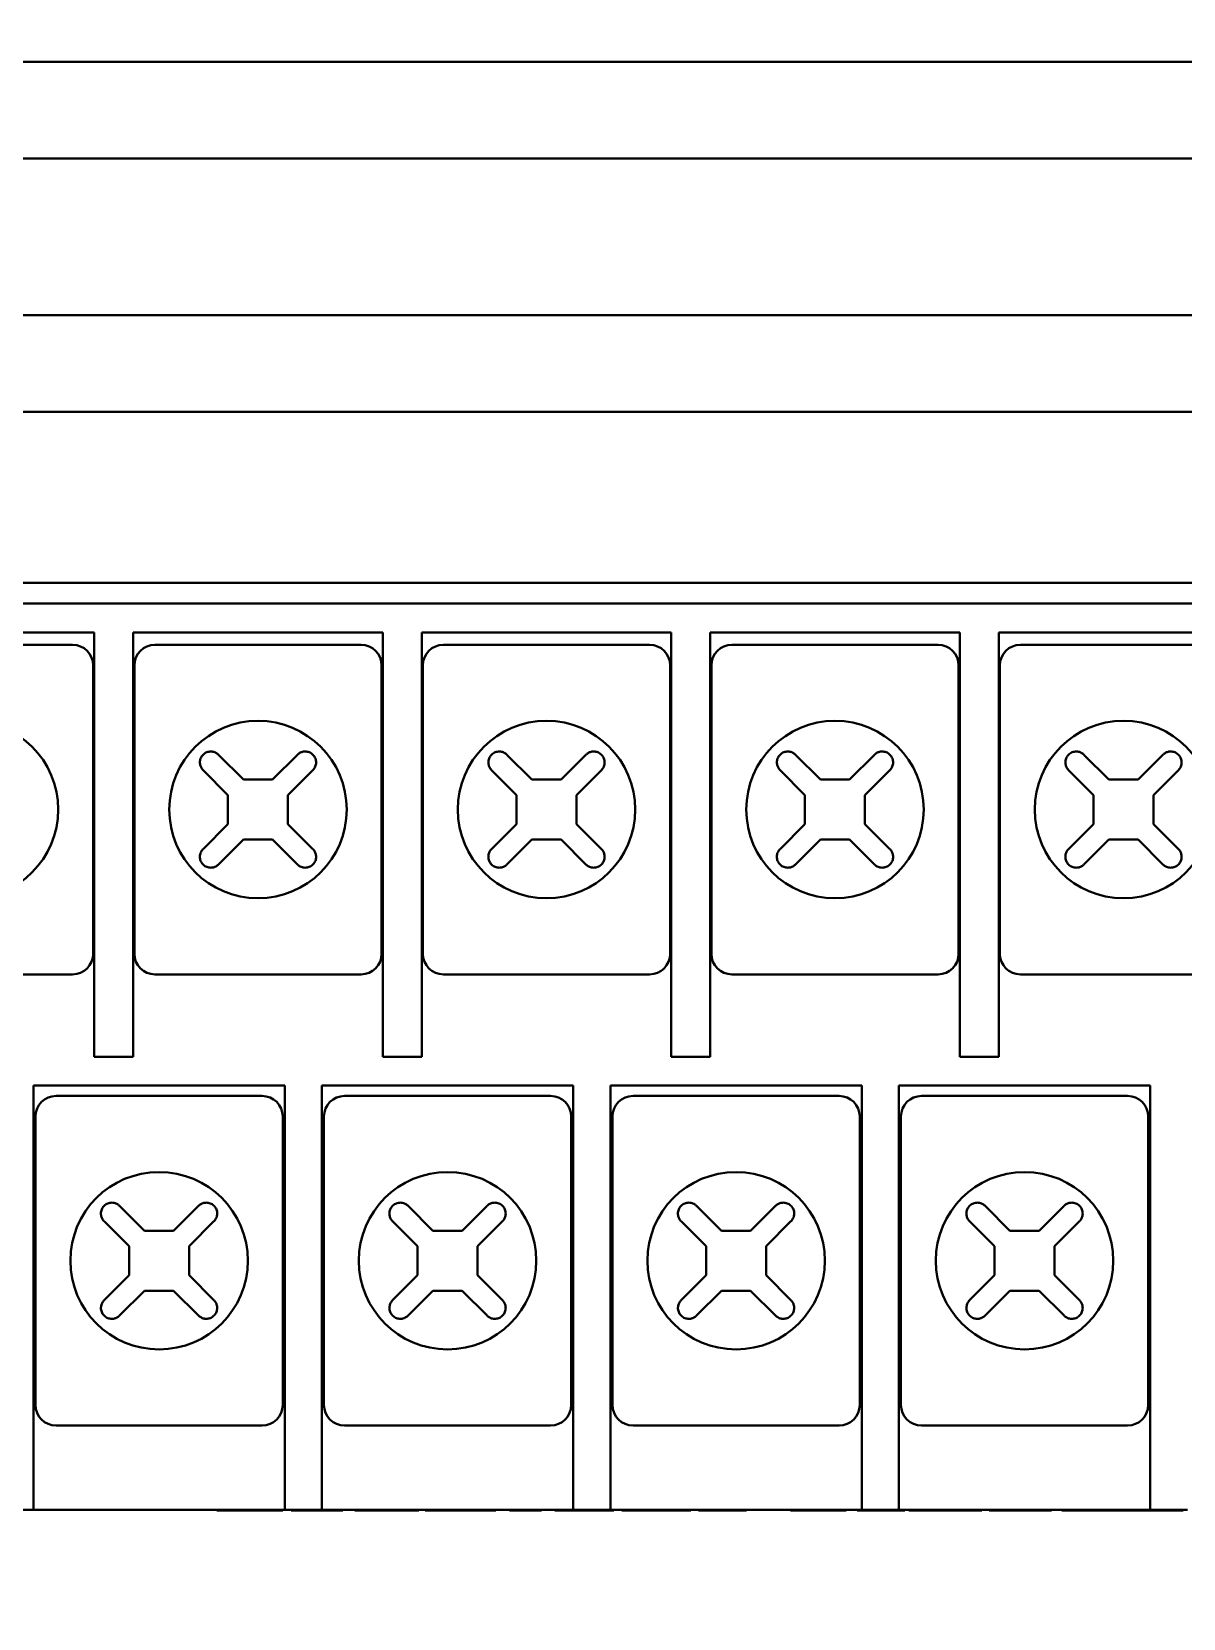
# Model space of a CAD drawing. Header units: millimetres. Extents: x 0 to 5945, y 0 to 4205.
# Drawn here: x 1750.45 to 1778.39, y 373.22 to 411.73 of the extents above; entities that cross this region are included whole.
import ezdxf

# ---------------------------------------------------------------- set-up
doc = ezdxf.new("R2010")
doc.units = ezdxf.units.MM
doc.header["$LTSCALE"] = 5
doc.layers.add('가시적인 것(ISO)', color=3, linetype='Continuous', lineweight=40)
doc.layers.add('해치(ISO)', color=7, linetype='Continuous', lineweight=18)

msp = doc.modelspace()

# ---------------------------------------------------------------- hatches: boundary and pattern name
at = {"layer": '해치(ISO)'}
h = msp.add_hatch(dxfattribs=at)
h.set_pattern_fill('ANSI31', color=256, scale=127, angle=75.0002, style=0)
h.set_pattern_definition([(120.0002, (0, 0), (-13.74813, -7.93754), [])])
h.paths.add_polyline_path([(1602.237, 257.352), (2132.237, 257.352), (2132.237, 827.352), (1602.237, 827.352), (1602.237, 766.852), (1602.237, 707.852), (1602.237, 376.852), (1602.237, 317.852)])
h.paths.add_polyline_path([(1604.237, 259.352), (1604.237, 825.352), (2130.237, 825.352), (2130.237, 259.352)], flags=0)
edge = h.paths.add_edge_path()
edge.add_ellipse((1657.237, 307.352), major_axis=(-4, 0), ratio=1, start_angle=0, end_angle=360)
h.paths.add_polyline_path([(2102.237, 287.352), (2102.237, 797.352), (1632.237, 797.352), (1632.237, 287.352)])
h.paths.add_polyline_path([(1634.237, 289.352), (1634.237, 795.352), (2100.237, 795.352), (2100.237, 289.352)], flags=0)
h = msp.add_hatch(dxfattribs=at)
h.set_pattern_fill('ANSI31', color=256, scale=127, angle=90.0002, style=0)
h.set_pattern_definition([(135.0002, (0, 0), (-11.22528, -11.22536), [])])
edge = h.paths.add_edge_path()
edge.add_line((2117.821, 285.352), (2117.821, 799.352))
edge.add_ellipse((2104.437, 799.352), major_axis=(13.384, 0), ratio=1, start_angle=0, end_angle=90)
edge.add_line((2104.437, 812.736), (1630.437, 812.736))
edge.add_ellipse((1630.437, 799.352), major_axis=(0, 13.384), ratio=1, start_angle=0, end_angle=90)
edge.add_line((1617.053, 799.352), (1617.053, 285.352))
edge.add_ellipse((1630.437, 285.352), major_axis=(-13.384, 0), ratio=1, start_angle=0, end_angle=90)
edge.add_line((1630.437, 271.967), (1867.387, 271.967))
edge.add_line((1867.387, 271.967), (1867.387, 284.311))
edge.add_line((1867.387, 284.311), (1630.437, 284.311))
edge.add_ellipse((1630.437, 285.352), major_axis=(0, -1.041), ratio=1, start_angle=270, end_angle=360, ccw=False)
edge.add_line((1629.396, 285.352), (1629.396, 799.352))
edge.add_ellipse((1630.437, 799.352), major_axis=(-1.041, 0), ratio=1, start_angle=270, end_angle=360, ccw=False)
edge.add_line((1630.437, 800.392), (2104.437, 800.392))
edge.add_ellipse((2104.437, 799.352), major_axis=(0, 1.041), ratio=1, start_angle=270, end_angle=360, ccw=False)
edge.add_line((2105.478, 799.352), (2105.478, 285.352))
edge.add_ellipse((2104.437, 285.352), major_axis=(1.041, 0), ratio=1, start_angle=270, end_angle=360, ccw=False)
edge.add_line((2104.437, 284.311), (1867.487, 284.311))
edge.add_line((1867.487, 284.311), (1867.487, 271.967))
edge.add_line((1867.487, 271.967), (2104.437, 271.967))
edge.add_ellipse((2104.437, 285.352), major_axis=(0, -13.384), ratio=1, start_angle=0, end_angle=90)

# ---------------------------------------------------------------- linework, layer by layer
at = {"layer": '가시적인 것(ISO)'}
for p, q in [((1740.687, 411.002), (1803.787, 411.002)), ((1740.687, 408.652), (1803.787, 408.652)), ((1740.687, 404.852), (1803.787, 404.852)), ((1803.787, 402.502), (1740.687, 402.502)), ((1697.737, 398.352), (1846.737, 398.352)), ((1699.737, 397.852), (1844.737, 397.852)), ((1745.912, 397.152), (1751.962, 397.152)), ((1751.962, 397.152), (1751.962, 386.852)), ((1752.912, 386.852), (1752.912, 397.152)), ((1752.912, 397.152), (1758.962, 397.152)), ((1758.962, 397.152), (1758.962, 386.852)), ((1759.912, 386.852), (1759.912, 397.152)), ((1759.912, 397.152), (1765.962, 397.152)), ((1765.962, 397.152), (1765.962, 386.852)), ((1766.912, 386.852), (1766.912, 397.152)), ((1766.912, 397.152), (1772.962, 397.152)), ((1772.962, 397.152), (1772.962, 386.852)), ((1773.912, 386.852), (1773.912, 397.152)), ((1773.912, 397.152), (1779.962, 397.152)), ((1751.437, 396.852), (1746.437, 396.852)), ((1758.437, 396.852), (1753.437, 396.852)), ((1765.437, 396.852), (1760.437, 396.852)), ((1772.437, 396.852), (1767.437, 396.852)), ((1779.437, 396.852), (1774.437, 396.852)), ((1751.937, 389.352), (1751.937, 396.352)), ((1752.937, 396.352), (1752.937, 389.352)), ((1758.937, 389.352), (1758.937, 396.352)), ((1759.937, 396.352), (1759.937, 389.352)), ((1765.937, 389.352), (1765.937, 396.352)), ((1766.937, 396.352), (1766.937, 389.352)), ((1772.937, 389.352), (1772.937, 396.352)), ((1773.937, 396.352), (1773.937, 389.352)), ((1754.978, 394.184), (1755.583, 393.579)), ((1756.29, 393.579), (1756.895, 394.184)), ((1761.978, 394.184), (1762.583, 393.579)), ((1763.29, 393.579), (1763.895, 394.184)), ((1768.978, 394.184), (1769.583, 393.579)), ((1770.29, 393.579), (1770.895, 394.184)), ((1775.978, 394.184), (1776.583, 393.579)), ((1777.29, 393.579), (1777.895, 394.184)), ((1755.209, 393.205), (1754.604, 393.81)), ((1755.583, 393.579), (1756.29, 393.579)), ((1757.269, 393.81), (1756.664, 393.205)), ((1762.209, 393.205), (1761.604, 393.81)), ((1762.583, 393.579), (1763.29, 393.579)), ((1764.269, 393.81), (1763.664, 393.205)), ((1769.209, 393.205), (1768.604, 393.81)), ((1769.583, 393.579), (1770.29, 393.579)), ((1771.269, 393.81), (1770.664, 393.205)), ((1776.209, 393.205), (1775.604, 393.81)), ((1776.583, 393.579), (1777.29, 393.579)), ((1778.269, 393.81), (1777.664, 393.205)), ((1755.209, 392.498), (1755.209, 393.205)), ((1756.664, 393.205), (1756.664, 392.498)), ((1762.209, 392.498), (1762.209, 393.205)), ((1763.664, 393.205), (1763.664, 392.498)), ((1769.209, 392.498), (1769.209, 393.205)), ((1770.664, 393.205), (1770.664, 392.498)), ((1776.209, 392.498), (1776.209, 393.205)), ((1777.664, 393.205), (1777.664, 392.498)), ((1754.604, 391.893), (1755.209, 392.498)), ((1756.664, 392.498), (1757.269, 391.893)), ((1761.604, 391.893), (1762.209, 392.498)), ((1763.664, 392.498), (1764.269, 391.893)), ((1768.604, 391.893), (1769.209, 392.498)), ((1770.664, 392.498), (1771.269, 391.893)), ((1775.604, 391.893), (1776.209, 392.498)), ((1777.664, 392.498), (1778.269, 391.893)), ((1755.583, 392.124), (1754.978, 391.519)), ((1756.29, 392.124), (1755.583, 392.124)), ((1756.895, 391.519), (1756.29, 392.124)), ((1762.583, 392.124), (1761.978, 391.519)), ((1763.29, 392.124), (1762.583, 392.124)), ((1763.895, 391.519), (1763.29, 392.124)), ((1769.583, 392.124), (1768.978, 391.519)), ((1770.29, 392.124), (1769.583, 392.124)), ((1770.895, 391.519), (1770.29, 392.124)), ((1776.583, 392.124), (1775.978, 391.519)), ((1777.29, 392.124), (1776.583, 392.124)), ((1777.895, 391.519), (1777.29, 392.124)), ((1746.437, 388.852), (1751.437, 388.852)), ((1753.437, 388.852), (1758.437, 388.852)), ((1760.437, 388.852), (1765.437, 388.852)), ((1767.437, 388.852), (1772.437, 388.852)), ((1774.437, 388.852), (1779.437, 388.852)), ((1751.962, 386.852), (1752.912, 386.852)), ((1758.962, 386.852), (1759.912, 386.852)), ((1765.962, 386.852), (1766.912, 386.852)), ((1772.962, 386.852), (1773.912, 386.852)), ((1750.487, 386.152), (1756.587, 386.152)), ((1750.487, 375.852), (1750.487, 386.152)), ((1756.037, 385.902), (1751.037, 385.902)), ((1756.587, 386.152), (1756.587, 375.852)), ((1757.487, 386.152), (1763.587, 386.152)), ((1757.487, 375.852), (1757.487, 386.152)), ((1763.037, 385.902), (1758.037, 385.902)), ((1763.587, 386.152), (1763.587, 375.852)), ((1764.487, 386.152), (1770.587, 386.152)), ((1764.487, 375.852), (1764.487, 386.152)), ((1770.037, 385.902), (1765.037, 385.902)), ((1770.587, 386.152), (1770.587, 375.852)), ((1771.487, 386.152), (1777.587, 386.152)), ((1771.487, 375.852), (1771.487, 386.152)), ((1777.037, 385.902), (1772.037, 385.902)), ((1777.587, 386.152), (1777.587, 375.852)), ((1750.537, 385.402), (1750.537, 378.402)), ((1756.537, 378.402), (1756.537, 385.402)), ((1757.537, 385.402), (1757.537, 378.402)), ((1763.537, 378.402), (1763.537, 385.402)), ((1764.537, 385.402), (1764.537, 378.402)), ((1770.537, 378.402), (1770.537, 385.402)), ((1771.537, 385.402), (1771.537, 378.402)), ((1777.537, 378.402), (1777.537, 385.402)), ((1752.578, 383.234), (1753.183, 382.629)), ((1753.89, 382.629), (1754.495, 383.234)), ((1759.578, 383.234), (1760.183, 382.629)), ((1760.89, 382.629), (1761.495, 383.234)), ((1766.578, 383.234), (1767.183, 382.629)), ((1767.89, 382.629), (1768.495, 383.234)), ((1773.578, 383.234), (1774.183, 382.629)), ((1774.89, 382.629), (1775.495, 383.234)), ((1752.809, 382.255), (1752.204, 382.86)), ((1754.869, 382.86), (1754.264, 382.255)), ((1759.809, 382.255), (1759.204, 382.86)), ((1761.869, 382.86), (1761.264, 382.255)), ((1766.809, 382.255), (1766.204, 382.86)), ((1768.869, 382.86), (1768.264, 382.255)), ((1773.809, 382.255), (1773.204, 382.86)), ((1775.869, 382.86), (1775.264, 382.255)), ((1753.183, 382.629), (1753.89, 382.629)), ((1760.183, 382.629), (1760.89, 382.629)), ((1767.183, 382.629), (1767.89, 382.629)), ((1774.183, 382.629), (1774.89, 382.629)), ((1752.809, 381.548), (1752.809, 382.255)), ((1754.264, 382.255), (1754.264, 381.548)), ((1759.809, 381.548), (1759.809, 382.255)), ((1761.264, 382.255), (1761.264, 381.548)), ((1766.809, 381.548), (1766.809, 382.255)), ((1768.264, 382.255), (1768.264, 381.548)), ((1773.809, 381.548), (1773.809, 382.255)), ((1775.264, 382.255), (1775.264, 381.548)), ((1752.204, 380.943), (1752.809, 381.548)), ((1754.264, 381.548), (1754.869, 380.943)), ((1759.204, 380.943), (1759.809, 381.548)), ((1761.264, 381.548), (1761.869, 380.943)), ((1766.204, 380.943), (1766.809, 381.548)), ((1768.264, 381.548), (1768.869, 380.943)), ((1773.204, 380.943), (1773.809, 381.548)), ((1775.264, 381.548), (1775.869, 380.943)), ((1753.183, 381.174), (1752.578, 380.569)), ((1753.89, 381.174), (1753.183, 381.174)), ((1754.495, 380.569), (1753.89, 381.174)), ((1760.183, 381.174), (1759.578, 380.569)), ((1760.89, 381.174), (1760.183, 381.174)), ((1761.495, 380.569), (1760.89, 381.174)), ((1767.183, 381.174), (1766.578, 380.569)), ((1767.89, 381.174), (1767.183, 381.174)), ((1768.495, 380.569), (1767.89, 381.174)), ((1774.183, 381.174), (1773.578, 380.569)), ((1774.89, 381.174), (1774.183, 381.174)), ((1775.495, 380.569), (1774.89, 381.174)), ((1751.037, 377.902), (1756.037, 377.902)), ((1758.037, 377.902), (1763.037, 377.902)), ((1765.037, 377.902), (1770.037, 377.902)), ((1772.037, 377.902), (1777.037, 377.902)), ((1750.487, 375.852), (1749.587, 375.852)), ((1756.587, 375.852), (1750.487, 375.852)), ((1754.935, 375.852), (1754.935, 375.842)), ((1756.543, 375.842), (1754.935, 375.842)), ((1756.543, 375.852), (1756.543, 375.842)), ((1757.487, 375.852), (1756.587, 375.852)), ((1756.745, 375.852), (1756.745, 375.842)), ((1757.996, 375.842), (1756.745, 375.842)), ((1763.587, 375.852), (1757.487, 375.852)), ((1757.996, 375.852), (1757.996, 375.842)), ((1758.288, 375.852), (1758.288, 375.842)), ((1758.804, 375.842), (1758.288, 375.842)), ((1759.539, 375.852), (1759.539, 375.842)), ((1759.836, 375.842), (1759.539, 375.842)), ((1759.836, 375.852), (1759.836, 375.842)), ((1759.995, 375.852), (1759.995, 375.842)), ((1760.358, 375.842), (1759.995, 375.842)), ((1760.358, 375.852), (1760.358, 375.842)), ((1760.857, 375.842), (1760.358, 375.842)), ((1760.857, 375.852), (1760.857, 375.842)), ((1761.34, 375.842), (1760.857, 375.842)), ((1761.34, 375.852), (1761.34, 375.842)), ((1761.71, 375.842), (1761.34, 375.842)), ((1761.71, 375.852), (1761.71, 375.842)), ((1762.037, 375.852), (1762.037, 375.842)), ((1762.812, 375.842), (1762.037, 375.842)), ((1762.812, 375.852), (1762.812, 375.842)), ((1763.141, 375.852), (1763.141, 375.842)), ((1763.518, 375.842), (1763.141, 375.842)), ((1763.518, 375.852), (1763.518, 375.842)), ((1764.324, 375.842), (1763.518, 375.842)), ((1764.487, 375.852), (1763.587, 375.852)), ((1764.324, 375.852), (1764.324, 375.842)), ((1764.572, 375.842), (1764.324, 375.842)), ((1770.587, 375.852), (1764.487, 375.852)), ((1764.572, 375.852), (1764.572, 375.842)), ((1764.761, 375.852), (1764.761, 375.842)), ((1765.436, 375.842), (1764.761, 375.842)), ((1765.436, 375.852), (1765.436, 375.842)), ((1765.763, 375.842), (1765.436, 375.842)), ((1765.763, 375.852), (1765.763, 375.842)), ((1766.437, 375.842), (1765.763, 375.842)), ((1766.437, 375.852), (1766.437, 375.842)), ((1766.627, 375.852), (1766.627, 375.842)), ((1766.893, 375.842), (1766.627, 375.842)), ((1766.893, 375.852), (1766.893, 375.842)), ((1767.786, 375.842), (1766.893, 375.842)), ((1767.786, 375.852), (1767.786, 375.842)), ((1768.854, 375.852), (1768.854, 375.842)), ((1769.384, 375.842), (1768.854, 375.842)), ((1769.909, 375.852), (1769.909, 375.842)), ((1770.116, 375.852), (1770.116, 375.842)), ((1770.21, 375.852), (1770.21, 375.842)), ((1770.475, 375.852), (1770.475, 375.842)), ((1770.74, 375.842), (1770.475, 375.842)), ((1771.487, 375.852), (1770.587, 375.852)), ((1770.74, 375.852), (1770.74, 375.842)), ((1771.633, 375.842), (1770.74, 375.842)), ((1777.587, 375.852), (1771.487, 375.852)), ((1771.633, 375.852), (1771.633, 375.842)), ((1771.729, 375.852), (1771.729, 375.842)), ((1771.969, 375.852), (1771.969, 375.842)), ((1773.257, 375.852), (1773.257, 375.842)), ((1773.497, 375.852), (1773.497, 375.842)), ((1773.675, 375.852), (1773.675, 375.842)), ((1774.927, 375.852), (1774.927, 375.842)), ((1775.193, 375.852), (1775.193, 375.842)), ((1775.44, 375.852), (1775.44, 375.842)), ((1775.706, 375.842), (1775.44, 375.842)), ((1775.706, 375.852), (1775.706, 375.842)), ((1776.526, 375.842), (1775.706, 375.842)), ((1776.526, 375.852), (1776.526, 375.842)), ((1776.851, 375.842), (1776.526, 375.842)), ((1776.851, 375.852), (1776.851, 375.842)), ((1776.899, 375.842), (1776.851, 375.842)), ((1776.899, 375.852), (1776.899, 375.842)), ((1778.368, 375.842), (1776.899, 375.842)), ((1778.487, 375.852), (1777.587, 375.852)), ((1778.368, 375.852), (1778.368, 375.842)), ((1778.387, 375.842), (1778.368, 375.842))]:
    msp.add_line(p, q, dxfattribs=at)
for centre in [(1748.937, 392.852), (1755.937, 392.852), (1762.937, 392.852), (1769.937, 392.852), (1776.937, 392.852), (1753.537, 381.902), (1760.537, 381.902), (1767.537, 381.902), (1774.537, 381.902)]:
    msp.add_circle(centre, 2.153, dxfattribs=at)
for centre, radius, start, end in [((1751.437, 396.352), 0.5, 0, 90), ((1753.437, 396.352), 0.5, 90, 180), ((1758.437, 396.352), 0.5, 0, 90), ((1760.437, 396.352), 0.5, 90, 180), ((1765.437, 396.352), 0.5, 0, 90), ((1767.437, 396.352), 0.5, 90, 180), ((1772.437, 396.352), 0.5, 0, 90), ((1774.437, 396.352), 0.5, 90, 180), ((1754.791, 393.997), 0.265, 45, 47.5466), ((1757.082, 393.997), 0.265, 132.4534, 135), ((1761.791, 393.997), 0.265, 45, 47.5466), ((1764.082, 393.997), 0.265, 132.4534, 135), ((1768.791, 393.997), 0.265, 45, 47.5466), ((1771.082, 393.997), 0.265, 132.4534, 135), ((1775.791, 393.997), 0.265, 45, 47.5466), ((1778.082, 393.997), 0.265, 132.4534, 135), ((1754.791, 393.997), 0.265, 222.4534, 225), ((1757.082, 393.997), 0.265, 315, 317.5466), ((1761.791, 393.997), 0.265, 222.4534, 225), ((1764.082, 393.997), 0.265, 315, 317.5466), ((1768.791, 393.997), 0.265, 222.4534, 225), ((1771.082, 393.997), 0.265, 315, 317.5466), ((1775.791, 393.997), 0.265, 222.4534, 225), ((1778.082, 393.997), 0.265, 315, 317.5466), ((1754.791, 391.706), 0.265, 135, 137.5466), ((1757.082, 391.706), 0.265, 42.4534, 45), ((1761.791, 391.706), 0.265, 135, 137.5466), ((1764.082, 391.706), 0.265, 42.4534, 45), ((1768.791, 391.706), 0.265, 135, 137.5466), ((1771.082, 391.706), 0.265, 42.4534, 45), ((1775.791, 391.706), 0.265, 135, 137.5466), ((1778.082, 391.706), 0.265, 42.4534, 45), ((1754.791, 391.706), 0.265, 312.4534, 315), ((1757.082, 391.706), 0.265, 225, 227.5466), ((1761.791, 391.706), 0.265, 312.4534, 315), ((1764.082, 391.706), 0.265, 225, 227.5466), ((1768.791, 391.706), 0.265, 312.4534, 315), ((1771.082, 391.706), 0.265, 225, 227.5466), ((1775.791, 391.706), 0.265, 312.4534, 315), ((1778.082, 391.706), 0.265, 225, 227.5466), ((1751.437, 389.352), 0.5, 270, 0), ((1753.437, 389.352), 0.5, 180, 270), ((1758.437, 389.352), 0.5, 270, 0), ((1760.437, 389.352), 0.5, 180, 270), ((1765.437, 389.352), 0.5, 270, 0), ((1767.437, 389.352), 0.5, 180, 270), ((1772.437, 389.352), 0.5, 270, 0), ((1774.437, 389.352), 0.5, 180, 270), ((1751.037, 385.402), 0.5, 90, 180), ((1756.037, 385.402), 0.5, 0, 90), ((1758.037, 385.402), 0.5, 90, 180), ((1763.037, 385.402), 0.5, 0, 90), ((1765.037, 385.402), 0.5, 90, 180), ((1770.037, 385.402), 0.5, 0, 90), ((1772.037, 385.402), 0.5, 90, 180), ((1777.037, 385.402), 0.5, 0, 90), ((1752.391, 383.047), 0.265, 45, 47.5466), ((1754.682, 383.047), 0.265, 132.4534, 135), ((1759.391, 383.047), 0.265, 45, 47.5466), ((1761.682, 383.047), 0.265, 132.4534, 135), ((1766.391, 383.047), 0.265, 45, 47.5466), ((1768.682, 383.047), 0.265, 132.4534, 135), ((1773.391, 383.047), 0.265, 45, 47.5466), ((1775.682, 383.047), 0.265, 132.4534, 135), ((1752.391, 383.047), 0.265, 222.4534, 225), ((1754.682, 383.047), 0.265, 315, 317.5466), ((1759.391, 383.047), 0.265, 222.4534, 225), ((1761.682, 383.047), 0.265, 315, 317.5466), ((1766.391, 383.047), 0.265, 222.4534, 225), ((1768.682, 383.047), 0.265, 315, 317.5466), ((1773.391, 383.047), 0.265, 222.4534, 225), ((1775.682, 383.047), 0.265, 315, 317.5466), ((1752.391, 380.756), 0.265, 135, 137.5466), ((1754.682, 380.756), 0.265, 42.4534, 45), ((1759.391, 380.756), 0.265, 135, 137.5466), ((1761.682, 380.756), 0.265, 42.4534, 45), ((1766.391, 380.756), 0.265, 135, 137.5466), ((1768.682, 380.756), 0.265, 42.4534, 45), ((1773.391, 380.756), 0.265, 135, 137.5466), ((1775.682, 380.756), 0.265, 42.4534, 45), ((1752.391, 380.756), 0.265, 312.4534, 315), ((1754.682, 380.756), 0.265, 225, 227.5466), ((1759.391, 380.756), 0.265, 312.4534, 315), ((1761.682, 380.756), 0.265, 225, 227.5466), ((1766.391, 380.756), 0.265, 312.4534, 315), ((1768.682, 380.756), 0.265, 225, 227.5466), ((1773.391, 380.756), 0.265, 312.4534, 315), ((1775.682, 380.756), 0.265, 225, 227.5466), ((1751.037, 378.402), 0.5, 180, 270), ((1756.037, 378.402), 0.5, 270, 0), ((1758.037, 378.402), 0.5, 180, 270), ((1763.037, 378.402), 0.5, 270, 0), ((1765.037, 378.402), 0.5, 180, 270), ((1770.037, 378.402), 0.5, 270, 0), ((1772.037, 378.402), 0.5, 180, 270), ((1777.037, 378.402), 0.5, 270, 0)]:
    msp.add_arc(centre, radius, start, end, dxfattribs=at)
for points, knots in [([(1754.596, 393.819), (1754.579, 393.836), (1754.566, 393.856), (1754.543, 393.902), (1754.534, 393.928), (1754.525, 393.985), (1754.525, 394.016), (1754.537, 394.079), (1754.549, 394.11), (1754.584, 394.165), (1754.605, 394.188), (1754.657, 394.228), (1754.686, 394.242), (1754.752, 394.261), (1754.787, 394.264), (1754.853, 394.256), (1754.883, 394.247), (1754.932, 394.222), (1754.952, 394.209), (1754.97, 394.192)], [0.17059599, 0.17059599, 0.17059599, 0.17059599, 0.177827, 0.177827, 0.18607071, 0.18607071, 0.19559567, 0.19559567, 0.20559758, 0.20559758, 0.21517808, 0.21517808, 0.22505637, 0.22505637, 0.23591621, 0.23591621, 0.2454181, 0.2454181, 0.25259342, 0.25259342, 0.25259342, 0.25259342]), ([(1756.904, 394.192), (1756.921, 394.209), (1756.941, 394.222), (1756.987, 394.246), (1757.013, 394.254), (1757.07, 394.263), (1757.101, 394.263), (1757.164, 394.251), (1757.195, 394.239), (1757.25, 394.204), (1757.274, 394.183), (1757.313, 394.131), (1757.328, 394.102), (1757.346, 394.037), (1757.349, 394.001), (1757.341, 393.935), (1757.332, 393.905), (1757.307, 393.856), (1757.294, 393.836), (1757.278, 393.819)], [0.17059599, 0.17059599, 0.17059599, 0.17059599, 0.177827, 0.177827, 0.18607071, 0.18607071, 0.19559567, 0.19559567, 0.20559758, 0.20559758, 0.21517808, 0.21517808, 0.22505637, 0.22505637, 0.23591621, 0.23591621, 0.2454181, 0.2454181, 0.25259342, 0.25259342, 0.25259342, 0.25259342]), ([(1761.596, 393.819), (1761.579, 393.836), (1761.566, 393.856), (1761.543, 393.902), (1761.534, 393.928), (1761.525, 393.985), (1761.525, 394.016), (1761.537, 394.079), (1761.549, 394.11), (1761.584, 394.165), (1761.605, 394.188), (1761.657, 394.228), (1761.686, 394.242), (1761.752, 394.261), (1761.787, 394.264), (1761.853, 394.256), (1761.883, 394.247), (1761.932, 394.222), (1761.952, 394.209), (1761.97, 394.192)], [0.17059599, 0.17059599, 0.17059599, 0.17059599, 0.177827, 0.177827, 0.18607071, 0.18607071, 0.19559567, 0.19559567, 0.20559758, 0.20559758, 0.21517808, 0.21517808, 0.22505637, 0.22505637, 0.23591621, 0.23591621, 0.2454181, 0.2454181, 0.25259342, 0.25259342, 0.25259342, 0.25259342]), ([(1763.904, 394.192), (1763.921, 394.209), (1763.941, 394.222), (1763.987, 394.246), (1764.013, 394.254), (1764.07, 394.263), (1764.101, 394.263), (1764.164, 394.251), (1764.195, 394.239), (1764.25, 394.204), (1764.274, 394.183), (1764.313, 394.131), (1764.328, 394.102), (1764.346, 394.037), (1764.349, 394.001), (1764.341, 393.935), (1764.332, 393.905), (1764.307, 393.856), (1764.294, 393.836), (1764.278, 393.819)], [0.17059599, 0.17059599, 0.17059599, 0.17059599, 0.177827, 0.177827, 0.18607071, 0.18607071, 0.19559567, 0.19559567, 0.20559758, 0.20559758, 0.21517808, 0.21517808, 0.22505637, 0.22505637, 0.23591621, 0.23591621, 0.2454181, 0.2454181, 0.25259342, 0.25259342, 0.25259342, 0.25259342]), ([(1768.596, 393.819), (1768.579, 393.836), (1768.566, 393.856), (1768.543, 393.902), (1768.534, 393.928), (1768.525, 393.985), (1768.525, 394.016), (1768.537, 394.079), (1768.549, 394.11), (1768.584, 394.165), (1768.605, 394.188), (1768.657, 394.228), (1768.686, 394.242), (1768.752, 394.261), (1768.787, 394.264), (1768.853, 394.256), (1768.883, 394.247), (1768.932, 394.222), (1768.952, 394.209), (1768.97, 394.192)], [0.17059599, 0.17059599, 0.17059599, 0.17059599, 0.177827, 0.177827, 0.18607071, 0.18607071, 0.19559567, 0.19559567, 0.20559758, 0.20559758, 0.21517808, 0.21517808, 0.22505637, 0.22505637, 0.23591621, 0.23591621, 0.2454181, 0.2454181, 0.25259342, 0.25259342, 0.25259342, 0.25259342]), ([(1770.904, 394.192), (1770.921, 394.209), (1770.941, 394.222), (1770.987, 394.246), (1771.013, 394.254), (1771.07, 394.263), (1771.101, 394.263), (1771.164, 394.251), (1771.195, 394.239), (1771.25, 394.204), (1771.274, 394.183), (1771.313, 394.131), (1771.328, 394.102), (1771.346, 394.037), (1771.349, 394.001), (1771.341, 393.935), (1771.332, 393.905), (1771.307, 393.856), (1771.294, 393.836), (1771.278, 393.819)], [0.17059599, 0.17059599, 0.17059599, 0.17059599, 0.177827, 0.177827, 0.18607071, 0.18607071, 0.19559567, 0.19559567, 0.20559758, 0.20559758, 0.21517808, 0.21517808, 0.22505637, 0.22505637, 0.23591621, 0.23591621, 0.2454181, 0.2454181, 0.25259342, 0.25259342, 0.25259342, 0.25259342]), ([(1775.596, 393.819), (1775.579, 393.836), (1775.566, 393.856), (1775.543, 393.902), (1775.534, 393.928), (1775.525, 393.985), (1775.525, 394.016), (1775.537, 394.079), (1775.549, 394.11), (1775.584, 394.165), (1775.605, 394.188), (1775.657, 394.228), (1775.686, 394.242), (1775.752, 394.261), (1775.787, 394.264), (1775.853, 394.256), (1775.883, 394.247), (1775.932, 394.222), (1775.952, 394.209), (1775.97, 394.192)], [0.17059599, 0.17059599, 0.17059599, 0.17059599, 0.177827, 0.177827, 0.18607071, 0.18607071, 0.19559567, 0.19559567, 0.20559758, 0.20559758, 0.21517808, 0.21517808, 0.22505637, 0.22505637, 0.23591621, 0.23591621, 0.2454181, 0.2454181, 0.25259342, 0.25259342, 0.25259342, 0.25259342]), ([(1777.904, 394.192), (1777.921, 394.209), (1777.941, 394.222), (1777.987, 394.246), (1778.013, 394.254), (1778.07, 394.263), (1778.101, 394.263), (1778.164, 394.251), (1778.195, 394.239), (1778.25, 394.204), (1778.274, 394.183), (1778.313, 394.131), (1778.328, 394.102), (1778.346, 394.037), (1778.349, 394.001), (1778.341, 393.935), (1778.332, 393.905), (1778.307, 393.856), (1778.294, 393.836), (1778.278, 393.819)], [0.17059599, 0.17059599, 0.17059599, 0.17059599, 0.177827, 0.177827, 0.18607071, 0.18607071, 0.19559567, 0.19559567, 0.20559758, 0.20559758, 0.21517808, 0.21517808, 0.22505637, 0.22505637, 0.23591621, 0.23591621, 0.2454181, 0.2454181, 0.25259342, 0.25259342, 0.25259342, 0.25259342]), ([(1754.97, 391.511), (1754.952, 391.494), (1754.932, 391.481), (1754.886, 391.458), (1754.86, 391.449), (1754.803, 391.44), (1754.772, 391.44), (1754.709, 391.452), (1754.678, 391.464), (1754.623, 391.499), (1754.6, 391.52), (1754.561, 391.572), (1754.546, 391.601), (1754.527, 391.666), (1754.524, 391.702), (1754.532, 391.768), (1754.541, 391.798), (1754.566, 391.847), (1754.58, 391.867), (1754.596, 391.884)], [0.17059599, 0.17059599, 0.17059599, 0.17059599, 0.177827, 0.177827, 0.18607071, 0.18607071, 0.19559567, 0.19559567, 0.20559758, 0.20559758, 0.21517808, 0.21517808, 0.22505637, 0.22505637, 0.23591621, 0.23591621, 0.2454181, 0.2454181, 0.25259342, 0.25259342, 0.25259342, 0.25259342]), ([(1757.278, 391.884), (1757.294, 391.867), (1757.308, 391.847), (1757.331, 391.801), (1757.339, 391.775), (1757.348, 391.718), (1757.348, 391.687), (1757.336, 391.624), (1757.324, 391.593), (1757.29, 391.538), (1757.268, 391.515), (1757.216, 391.475), (1757.187, 391.461), (1757.122, 391.442), (1757.086, 391.439), (1757.02, 391.447), (1756.99, 391.456), (1756.941, 391.481), (1756.921, 391.495), (1756.904, 391.511)], [0.17059599, 0.17059599, 0.17059599, 0.17059599, 0.177827, 0.177827, 0.18607071, 0.18607071, 0.19559567, 0.19559567, 0.20559758, 0.20559758, 0.21517808, 0.21517808, 0.22505637, 0.22505637, 0.23591621, 0.23591621, 0.2454181, 0.2454181, 0.25259342, 0.25259342, 0.25259342, 0.25259342]), ([(1761.97, 391.511), (1761.952, 391.494), (1761.932, 391.481), (1761.886, 391.458), (1761.86, 391.449), (1761.803, 391.44), (1761.772, 391.44), (1761.709, 391.452), (1761.678, 391.464), (1761.623, 391.499), (1761.6, 391.52), (1761.561, 391.572), (1761.546, 391.601), (1761.527, 391.666), (1761.524, 391.702), (1761.532, 391.768), (1761.541, 391.798), (1761.566, 391.847), (1761.58, 391.867), (1761.596, 391.884)], [0.17059599, 0.17059599, 0.17059599, 0.17059599, 0.177827, 0.177827, 0.18607071, 0.18607071, 0.19559567, 0.19559567, 0.20559758, 0.20559758, 0.21517808, 0.21517808, 0.22505637, 0.22505637, 0.23591621, 0.23591621, 0.2454181, 0.2454181, 0.25259342, 0.25259342, 0.25259342, 0.25259342]), ([(1764.278, 391.884), (1764.294, 391.867), (1764.308, 391.847), (1764.331, 391.801), (1764.339, 391.775), (1764.348, 391.718), (1764.348, 391.687), (1764.336, 391.624), (1764.324, 391.593), (1764.29, 391.538), (1764.268, 391.515), (1764.216, 391.475), (1764.187, 391.461), (1764.122, 391.442), (1764.086, 391.439), (1764.02, 391.447), (1763.99, 391.456), (1763.941, 391.481), (1763.921, 391.495), (1763.904, 391.511)], [0.17059599, 0.17059599, 0.17059599, 0.17059599, 0.177827, 0.177827, 0.18607071, 0.18607071, 0.19559567, 0.19559567, 0.20559758, 0.20559758, 0.21517808, 0.21517808, 0.22505637, 0.22505637, 0.23591621, 0.23591621, 0.2454181, 0.2454181, 0.25259342, 0.25259342, 0.25259342, 0.25259342]), ([(1768.97, 391.511), (1768.952, 391.494), (1768.932, 391.481), (1768.886, 391.458), (1768.86, 391.449), (1768.803, 391.44), (1768.772, 391.44), (1768.709, 391.452), (1768.678, 391.464), (1768.623, 391.499), (1768.6, 391.52), (1768.561, 391.572), (1768.546, 391.601), (1768.527, 391.666), (1768.524, 391.702), (1768.532, 391.768), (1768.541, 391.798), (1768.566, 391.847), (1768.58, 391.867), (1768.596, 391.884)], [0.17059599, 0.17059599, 0.17059599, 0.17059599, 0.177827, 0.177827, 0.18607071, 0.18607071, 0.19559567, 0.19559567, 0.20559758, 0.20559758, 0.21517808, 0.21517808, 0.22505637, 0.22505637, 0.23591621, 0.23591621, 0.2454181, 0.2454181, 0.25259342, 0.25259342, 0.25259342, 0.25259342]), ([(1771.278, 391.884), (1771.294, 391.867), (1771.308, 391.847), (1771.331, 391.801), (1771.339, 391.775), (1771.348, 391.718), (1771.348, 391.687), (1771.336, 391.624), (1771.324, 391.593), (1771.29, 391.538), (1771.268, 391.515), (1771.216, 391.475), (1771.187, 391.461), (1771.122, 391.442), (1771.086, 391.439), (1771.02, 391.447), (1770.99, 391.456), (1770.941, 391.481), (1770.921, 391.495), (1770.904, 391.511)], [0.17059599, 0.17059599, 0.17059599, 0.17059599, 0.177827, 0.177827, 0.18607071, 0.18607071, 0.19559567, 0.19559567, 0.20559758, 0.20559758, 0.21517808, 0.21517808, 0.22505637, 0.22505637, 0.23591621, 0.23591621, 0.2454181, 0.2454181, 0.25259342, 0.25259342, 0.25259342, 0.25259342]), ([(1775.97, 391.511), (1775.952, 391.494), (1775.932, 391.481), (1775.886, 391.458), (1775.86, 391.449), (1775.803, 391.44), (1775.772, 391.44), (1775.709, 391.452), (1775.678, 391.464), (1775.623, 391.499), (1775.6, 391.52), (1775.561, 391.572), (1775.546, 391.601), (1775.527, 391.666), (1775.524, 391.702), (1775.532, 391.768), (1775.541, 391.798), (1775.566, 391.847), (1775.58, 391.867), (1775.596, 391.884)], [0.17059599, 0.17059599, 0.17059599, 0.17059599, 0.177827, 0.177827, 0.18607071, 0.18607071, 0.19559567, 0.19559567, 0.20559758, 0.20559758, 0.21517808, 0.21517808, 0.22505637, 0.22505637, 0.23591621, 0.23591621, 0.2454181, 0.2454181, 0.25259342, 0.25259342, 0.25259342, 0.25259342]), ([(1778.278, 391.884), (1778.294, 391.867), (1778.308, 391.847), (1778.331, 391.801), (1778.339, 391.775), (1778.348, 391.718), (1778.348, 391.687), (1778.336, 391.624), (1778.324, 391.593), (1778.29, 391.538), (1778.268, 391.515), (1778.216, 391.475), (1778.187, 391.461), (1778.122, 391.442), (1778.086, 391.439), (1778.02, 391.447), (1777.99, 391.456), (1777.941, 391.481), (1777.921, 391.495), (1777.904, 391.511)], [0.17059599, 0.17059599, 0.17059599, 0.17059599, 0.177827, 0.177827, 0.18607071, 0.18607071, 0.19559567, 0.19559567, 0.20559758, 0.20559758, 0.21517808, 0.21517808, 0.22505637, 0.22505637, 0.23591621, 0.23591621, 0.2454181, 0.2454181, 0.25259342, 0.25259342, 0.25259342, 0.25259342]), ([(1752.196, 382.869), (1752.179, 382.886), (1752.166, 382.906), (1752.143, 382.952), (1752.134, 382.978), (1752.125, 383.035), (1752.125, 383.066), (1752.137, 383.129), (1752.149, 383.16), (1752.184, 383.215), (1752.205, 383.238), (1752.257, 383.278), (1752.286, 383.292), (1752.352, 383.311), (1752.387, 383.314), (1752.453, 383.306), (1752.483, 383.297), (1752.532, 383.272), (1752.552, 383.259), (1752.57, 383.242)], [0.17059599, 0.17059599, 0.17059599, 0.17059599, 0.177827, 0.177827, 0.18607071, 0.18607071, 0.19559567, 0.19559567, 0.20559758, 0.20559758, 0.21517808, 0.21517808, 0.22505637, 0.22505637, 0.23591621, 0.23591621, 0.2454181, 0.2454181, 0.25259342, 0.25259342, 0.25259342, 0.25259342]), ([(1754.504, 383.242), (1754.521, 383.259), (1754.541, 383.272), (1754.587, 383.296), (1754.613, 383.304), (1754.67, 383.313), (1754.701, 383.313), (1754.764, 383.301), (1754.795, 383.289), (1754.85, 383.254), (1754.874, 383.233), (1754.913, 383.181), (1754.928, 383.152), (1754.946, 383.087), (1754.949, 383.051), (1754.941, 382.985), (1754.932, 382.955), (1754.907, 382.906), (1754.894, 382.886), (1754.878, 382.869)], [0.17059599, 0.17059599, 0.17059599, 0.17059599, 0.177827, 0.177827, 0.18607071, 0.18607071, 0.19559567, 0.19559567, 0.20559758, 0.20559758, 0.21517808, 0.21517808, 0.22505637, 0.22505637, 0.23591621, 0.23591621, 0.2454181, 0.2454181, 0.25259342, 0.25259342, 0.25259342, 0.25259342]), ([(1759.196, 382.869), (1759.179, 382.886), (1759.166, 382.906), (1759.143, 382.952), (1759.134, 382.978), (1759.125, 383.035), (1759.125, 383.066), (1759.137, 383.129), (1759.149, 383.16), (1759.184, 383.215), (1759.205, 383.238), (1759.257, 383.278), (1759.286, 383.292), (1759.352, 383.311), (1759.387, 383.314), (1759.453, 383.306), (1759.483, 383.297), (1759.532, 383.272), (1759.552, 383.259), (1759.57, 383.242)], [0.17059599, 0.17059599, 0.17059599, 0.17059599, 0.177827, 0.177827, 0.18607071, 0.18607071, 0.19559567, 0.19559567, 0.20559758, 0.20559758, 0.21517808, 0.21517808, 0.22505637, 0.22505637, 0.23591621, 0.23591621, 0.2454181, 0.2454181, 0.25259342, 0.25259342, 0.25259342, 0.25259342]), ([(1761.504, 383.242), (1761.521, 383.259), (1761.541, 383.272), (1761.587, 383.296), (1761.613, 383.304), (1761.67, 383.313), (1761.701, 383.313), (1761.764, 383.301), (1761.795, 383.289), (1761.85, 383.254), (1761.874, 383.233), (1761.913, 383.181), (1761.928, 383.152), (1761.946, 383.087), (1761.949, 383.051), (1761.941, 382.985), (1761.932, 382.955), (1761.907, 382.906), (1761.894, 382.886), (1761.878, 382.869)], [0.17059599, 0.17059599, 0.17059599, 0.17059599, 0.177827, 0.177827, 0.18607071, 0.18607071, 0.19559567, 0.19559567, 0.20559758, 0.20559758, 0.21517808, 0.21517808, 0.22505637, 0.22505637, 0.23591621, 0.23591621, 0.2454181, 0.2454181, 0.25259342, 0.25259342, 0.25259342, 0.25259342]), ([(1766.196, 382.869), (1766.179, 382.886), (1766.166, 382.906), (1766.143, 382.952), (1766.134, 382.978), (1766.125, 383.035), (1766.125, 383.066), (1766.137, 383.129), (1766.149, 383.16), (1766.184, 383.215), (1766.205, 383.238), (1766.257, 383.278), (1766.286, 383.292), (1766.352, 383.311), (1766.387, 383.314), (1766.453, 383.306), (1766.483, 383.297), (1766.532, 383.272), (1766.552, 383.259), (1766.57, 383.242)], [0.17059599, 0.17059599, 0.17059599, 0.17059599, 0.177827, 0.177827, 0.18607071, 0.18607071, 0.19559567, 0.19559567, 0.20559758, 0.20559758, 0.21517808, 0.21517808, 0.22505637, 0.22505637, 0.23591621, 0.23591621, 0.2454181, 0.2454181, 0.25259342, 0.25259342, 0.25259342, 0.25259342]), ([(1768.504, 383.242), (1768.521, 383.259), (1768.541, 383.272), (1768.587, 383.296), (1768.613, 383.304), (1768.67, 383.313), (1768.701, 383.313), (1768.764, 383.301), (1768.795, 383.289), (1768.85, 383.254), (1768.874, 383.233), (1768.913, 383.181), (1768.928, 383.152), (1768.946, 383.087), (1768.949, 383.051), (1768.941, 382.985), (1768.932, 382.955), (1768.907, 382.906), (1768.894, 382.886), (1768.878, 382.869)], [0.17059599, 0.17059599, 0.17059599, 0.17059599, 0.177827, 0.177827, 0.18607071, 0.18607071, 0.19559567, 0.19559567, 0.20559758, 0.20559758, 0.21517808, 0.21517808, 0.22505637, 0.22505637, 0.23591621, 0.23591621, 0.2454181, 0.2454181, 0.25259342, 0.25259342, 0.25259342, 0.25259342]), ([(1773.196, 382.869), (1773.179, 382.886), (1773.166, 382.906), (1773.143, 382.952), (1773.134, 382.978), (1773.125, 383.035), (1773.125, 383.066), (1773.137, 383.129), (1773.149, 383.16), (1773.184, 383.215), (1773.205, 383.238), (1773.257, 383.278), (1773.286, 383.292), (1773.352, 383.311), (1773.387, 383.314), (1773.453, 383.306), (1773.483, 383.297), (1773.532, 383.272), (1773.552, 383.259), (1773.57, 383.242)], [0.17059599, 0.17059599, 0.17059599, 0.17059599, 0.177827, 0.177827, 0.18607071, 0.18607071, 0.19559567, 0.19559567, 0.20559758, 0.20559758, 0.21517808, 0.21517808, 0.22505637, 0.22505637, 0.23591621, 0.23591621, 0.2454181, 0.2454181, 0.25259342, 0.25259342, 0.25259342, 0.25259342]), ([(1775.504, 383.242), (1775.521, 383.259), (1775.541, 383.272), (1775.587, 383.296), (1775.613, 383.304), (1775.67, 383.313), (1775.701, 383.313), (1775.764, 383.301), (1775.795, 383.289), (1775.85, 383.254), (1775.874, 383.233), (1775.913, 383.181), (1775.928, 383.152), (1775.946, 383.087), (1775.949, 383.051), (1775.941, 382.985), (1775.932, 382.955), (1775.907, 382.906), (1775.894, 382.886), (1775.878, 382.869)], [0.17059599, 0.17059599, 0.17059599, 0.17059599, 0.177827, 0.177827, 0.18607071, 0.18607071, 0.19559567, 0.19559567, 0.20559758, 0.20559758, 0.21517808, 0.21517808, 0.22505637, 0.22505637, 0.23591621, 0.23591621, 0.2454181, 0.2454181, 0.25259342, 0.25259342, 0.25259342, 0.25259342]), ([(1752.57, 380.561), (1752.552, 380.544), (1752.532, 380.531), (1752.486, 380.508), (1752.46, 380.499), (1752.403, 380.49), (1752.372, 380.49), (1752.309, 380.502), (1752.278, 380.514), (1752.223, 380.549), (1752.2, 380.57), (1752.161, 380.622), (1752.146, 380.651), (1752.127, 380.716), (1752.124, 380.752), (1752.132, 380.818), (1752.141, 380.848), (1752.166, 380.897), (1752.18, 380.917), (1752.196, 380.934)], [0.17059599, 0.17059599, 0.17059599, 0.17059599, 0.177827, 0.177827, 0.18607071, 0.18607071, 0.19559567, 0.19559567, 0.20559758, 0.20559758, 0.21517808, 0.21517808, 0.22505637, 0.22505637, 0.23591621, 0.23591621, 0.2454181, 0.2454181, 0.25259342, 0.25259342, 0.25259342, 0.25259342]), ([(1754.878, 380.934), (1754.894, 380.917), (1754.908, 380.897), (1754.931, 380.851), (1754.939, 380.825), (1754.948, 380.768), (1754.948, 380.737), (1754.936, 380.674), (1754.924, 380.643), (1754.89, 380.588), (1754.868, 380.565), (1754.816, 380.525), (1754.787, 380.511), (1754.722, 380.492), (1754.686, 380.489), (1754.62, 380.497), (1754.59, 380.506), (1754.541, 380.531), (1754.521, 380.545), (1754.504, 380.561)], [0.17059599, 0.17059599, 0.17059599, 0.17059599, 0.177827, 0.177827, 0.18607071, 0.18607071, 0.19559567, 0.19559567, 0.20559758, 0.20559758, 0.21517808, 0.21517808, 0.22505637, 0.22505637, 0.23591621, 0.23591621, 0.2454181, 0.2454181, 0.25259342, 0.25259342, 0.25259342, 0.25259342]), ([(1759.57, 380.561), (1759.552, 380.544), (1759.532, 380.531), (1759.486, 380.508), (1759.46, 380.499), (1759.403, 380.49), (1759.372, 380.49), (1759.309, 380.502), (1759.278, 380.514), (1759.223, 380.549), (1759.2, 380.57), (1759.161, 380.622), (1759.146, 380.651), (1759.127, 380.716), (1759.124, 380.752), (1759.132, 380.818), (1759.141, 380.848), (1759.166, 380.897), (1759.18, 380.917), (1759.196, 380.934)], [0.17059599, 0.17059599, 0.17059599, 0.17059599, 0.177827, 0.177827, 0.18607071, 0.18607071, 0.19559567, 0.19559567, 0.20559758, 0.20559758, 0.21517808, 0.21517808, 0.22505637, 0.22505637, 0.23591621, 0.23591621, 0.2454181, 0.2454181, 0.25259342, 0.25259342, 0.25259342, 0.25259342]), ([(1761.878, 380.934), (1761.894, 380.917), (1761.908, 380.897), (1761.931, 380.851), (1761.939, 380.825), (1761.948, 380.768), (1761.948, 380.737), (1761.936, 380.674), (1761.924, 380.643), (1761.89, 380.588), (1761.868, 380.565), (1761.816, 380.525), (1761.787, 380.511), (1761.722, 380.492), (1761.686, 380.489), (1761.62, 380.497), (1761.59, 380.506), (1761.541, 380.531), (1761.521, 380.545), (1761.504, 380.561)], [0.17059599, 0.17059599, 0.17059599, 0.17059599, 0.177827, 0.177827, 0.18607071, 0.18607071, 0.19559567, 0.19559567, 0.20559758, 0.20559758, 0.21517808, 0.21517808, 0.22505637, 0.22505637, 0.23591621, 0.23591621, 0.2454181, 0.2454181, 0.25259342, 0.25259342, 0.25259342, 0.25259342]), ([(1766.57, 380.561), (1766.552, 380.544), (1766.532, 380.531), (1766.486, 380.508), (1766.46, 380.499), (1766.403, 380.49), (1766.372, 380.49), (1766.309, 380.502), (1766.278, 380.514), (1766.223, 380.549), (1766.2, 380.57), (1766.161, 380.622), (1766.146, 380.651), (1766.127, 380.716), (1766.124, 380.752), (1766.132, 380.818), (1766.141, 380.848), (1766.166, 380.897), (1766.18, 380.917), (1766.196, 380.934)], [0.17059599, 0.17059599, 0.17059599, 0.17059599, 0.177827, 0.177827, 0.18607071, 0.18607071, 0.19559567, 0.19559567, 0.20559758, 0.20559758, 0.21517808, 0.21517808, 0.22505637, 0.22505637, 0.23591621, 0.23591621, 0.2454181, 0.2454181, 0.25259342, 0.25259342, 0.25259342, 0.25259342]), ([(1768.878, 380.934), (1768.894, 380.917), (1768.908, 380.897), (1768.931, 380.851), (1768.939, 380.825), (1768.948, 380.768), (1768.948, 380.737), (1768.936, 380.674), (1768.924, 380.643), (1768.89, 380.588), (1768.868, 380.565), (1768.816, 380.525), (1768.787, 380.511), (1768.722, 380.492), (1768.686, 380.489), (1768.62, 380.497), (1768.59, 380.506), (1768.541, 380.531), (1768.521, 380.545), (1768.504, 380.561)], [0.17059599, 0.17059599, 0.17059599, 0.17059599, 0.177827, 0.177827, 0.18607071, 0.18607071, 0.19559567, 0.19559567, 0.20559758, 0.20559758, 0.21517808, 0.21517808, 0.22505637, 0.22505637, 0.23591621, 0.23591621, 0.2454181, 0.2454181, 0.25259342, 0.25259342, 0.25259342, 0.25259342]), ([(1773.57, 380.561), (1773.552, 380.544), (1773.532, 380.531), (1773.486, 380.508), (1773.46, 380.499), (1773.403, 380.49), (1773.372, 380.49), (1773.309, 380.502), (1773.278, 380.514), (1773.223, 380.549), (1773.2, 380.57), (1773.161, 380.622), (1773.146, 380.651), (1773.127, 380.716), (1773.124, 380.752), (1773.132, 380.818), (1773.141, 380.848), (1773.166, 380.897), (1773.18, 380.917), (1773.196, 380.934)], [0.17059599, 0.17059599, 0.17059599, 0.17059599, 0.177827, 0.177827, 0.18607071, 0.18607071, 0.19559567, 0.19559567, 0.20559758, 0.20559758, 0.21517808, 0.21517808, 0.22505637, 0.22505637, 0.23591621, 0.23591621, 0.2454181, 0.2454181, 0.25259342, 0.25259342, 0.25259342, 0.25259342]), ([(1775.878, 380.934), (1775.894, 380.917), (1775.908, 380.897), (1775.931, 380.851), (1775.939, 380.825), (1775.948, 380.768), (1775.948, 380.737), (1775.936, 380.674), (1775.924, 380.643), (1775.89, 380.588), (1775.868, 380.565), (1775.816, 380.525), (1775.787, 380.511), (1775.722, 380.492), (1775.686, 380.489), (1775.62, 380.497), (1775.59, 380.506), (1775.541, 380.531), (1775.521, 380.545), (1775.504, 380.561)], [0.17059599, 0.17059599, 0.17059599, 0.17059599, 0.177827, 0.177827, 0.18607071, 0.18607071, 0.19559567, 0.19559567, 0.20559758, 0.20559758, 0.21517808, 0.21517808, 0.22505637, 0.22505637, 0.23591621, 0.23591621, 0.2454181, 0.2454181, 0.25259342, 0.25259342, 0.25259342, 0.25259342]), ([(1759.312, 375.842), (1759.278, 375.842), (1759.242, 375.842), (1759.168, 375.842), (1759.13, 375.842), (1758.996, 375.842), (1758.9, 375.842), (1758.804, 375.842)], [-0.05283773, -0.05283773, -0.05283773, -0.05283773, -0.04063707, -0.04063707, -0.02882855, -0.02882855, 0, 0, 0, 0]), ([(1759.539, 375.842), (1759.537, 375.842), (1759.534, 375.842), (1759.508, 375.842), (1759.49, 375.842), (1759.418, 375.842), (1759.37, 375.842), (1759.312, 375.842)], [-0.06343926, -0.06343926, -0.06343926, -0.06343926, -0.03832124, -0.03832124, -0.02042273, -0.02042273, 0, 0, 0, 0]), ([(1769.909, 375.842), (1769.845, 375.842), (1769.777, 375.842), (1769.598, 375.842), (1769.491, 375.842), (1769.384, 375.842)], [-0.05399827, -0.05399827, -0.05399827, -0.05399827, -0.03212032, -0.03212032, 0, 0, 0, 0]), ([(1770.116, 375.842), (1770.113, 375.842), (1770.109, 375.842), (1770.071, 375.842), (1770.044, 375.842), (1769.995, 375.842), (1769.954, 375.842), (1769.909, 375.842)], [-0.02917481, -0.02917481, -0.02917481, -0.02917481, -0.02252189, -0.02252189, -0.01534242, -0.01534242, 0, 0, 0, 0]), ([(1770.21, 375.842), (1770.208, 375.842), (1770.205, 375.842), (1770.183, 375.842), (1770.167, 375.842), (1770.137, 375.842), (1770.127, 375.842), (1770.116, 375.842)], [-0.07624696, -0.07624696, -0.07624696, -0.07624696, -0.05813545, -0.05813545, -0.04145925, -0.04145925, -0.03522516, -0.03522516, -0.03522516, -0.03522516]), ([(1771.969, 375.842), (1771.888, 375.842), (1771.831, 375.842), (1771.767, 375.842), (1771.744, 375.842), (1771.729, 375.842)], [-0.17858, -0.17858, -0.17858, -0.17858, -0.0681159, -0.0681159, 0, 0, 0, 0]), ([(1772.612, 375.842), (1772.54, 375.842), (1772.469, 375.842), (1772.333, 375.842), (1772.269, 375.842), (1772.117, 375.842), (1772.037, 375.842), (1771.969, 375.842)], [-0.07237029, -0.07237029, -0.07237029, -0.07237029, -0.05097542, -0.05097542, -0.03086017, -0.03086017, 0, 0, 0, 0]), ([(1773.257, 375.842), (1773.218, 375.842), (1773.175, 375.842), (1773.067, 375.842), (1773.01, 375.842), (1772.855, 375.842), (1772.735, 375.842), (1772.612, 375.842)], [-0.06104746, -0.06104746, -0.06104746, -0.06104746, -0.05015067, -0.05015067, -0.03671881, -0.03671881, 0, 0, 0, 0]), ([(1773.497, 375.842), (1773.482, 375.842), (1773.458, 375.842), (1773.379, 375.842), (1773.327, 375.842), (1773.257, 375.842)], [-0.06792262, -0.06792262, -0.06792262, -0.06792262, -0.03235983, -0.03235983, 0, 0, 0, 0]), ([(1773.925, 375.842), (1773.841, 375.842), (1773.781, 375.842), (1773.715, 375.842), (1773.691, 375.842), (1773.675, 375.842)], [-0.1803891, -0.1803891, -0.1803891, -0.1803891, -0.068013, -0.068013, 0, 0, 0, 0]), ([(1774.575, 375.842), (1774.505, 375.842), (1774.434, 375.842), (1774.301, 375.842), (1774.239, 375.842), (1774.081, 375.842), (1773.997, 375.842), (1773.925, 375.842)], [-0.0734929, -0.0734929, -0.0734929, -0.0734929, -0.05230334, -0.05230334, -0.03240708, -0.03240708, 0, 0, 0, 0]), ([(1774.927, 375.842), (1774.874, 375.842), (1774.819, 375.842), (1774.736, 375.842), (1774.671, 375.842), (1774.575, 375.842)], [-0.08515213, -0.08515213, -0.08515213, -0.08515213, -0.02878146, -0.02878146, 0, 0, 0, 0]), ([(1775.193, 375.842), (1775.149, 375.842), (1775.104, 375.842), (1775.036, 375.842), (1774.987, 375.842), (1774.927, 375.842)], [-0.05652556, -0.05652556, -0.05652556, -0.05652556, -0.01912086, -0.01912086, 0, 0, 0, 0])]:
    msp.add_open_spline(points, degree=3, knots=knots, dxfattribs=at)

doc.saveas('drawing.dxf')
